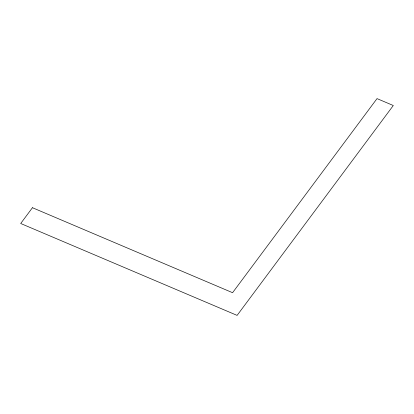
<?xml version="1.0" encoding="UTF-8"?>
<svg xmlns="http://www.w3.org/2000/svg" width="414" height="414" viewBox="0 0 414 414"><rect width="100%" height="100%" fill="white"/><g stroke="black" fill="none" stroke-linecap="round" stroke-linejoin="round"><path stroke-width="0.62" d="M32.447 207.709L20.7 223.493L237.103 315.39L393.3 105.518L377.025 98.61L232.575 292.698L32.447 207.709"/></g></svg>
